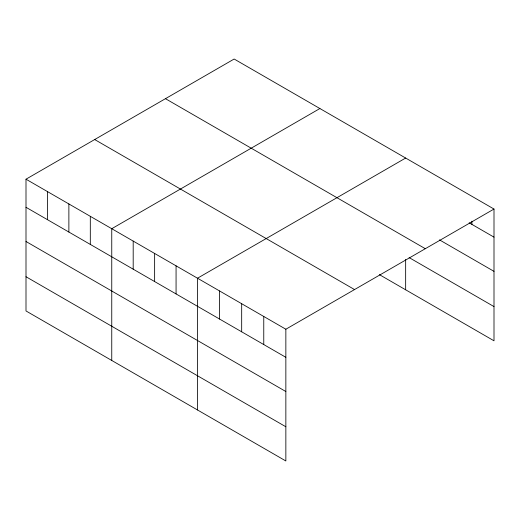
<?xml version="1.0" encoding="UTF-8"?>
<svg xmlns="http://www.w3.org/2000/svg" width="520" height="520" viewBox="0 0 520 520"><rect width="100%" height="100%" fill="white"/><g stroke="black" fill="none" stroke-linecap="round" stroke-linejoin="round"><path stroke-width="0.78" d="M26 179.198L285.851 329.225L285.851 460.974L26 310.954L26 179.198L234.15 59.027L494 209.047L494 340.801L379.373 274.625M319.897 108.531L111.755 228.709L111.755 360.457M405.652 158.041L197.503 278.213L197.503 409.968M285.851 329.225L494 209.047M469.151 222.794L494 237.139M439.472 239.869L494 271.349M165.458 98.683L425.315 248.709M409.103 257.575L494 306.592M94.685 139.542L354.543 289.569M26 207.292L285.851 357.312M26 241.494L285.851 391.521M26 276.744L285.851 426.764M471.913 221.175L471.913 224.386M405.652 259.474L405.652 289.796M263.764 316.472L263.764 344.565M241.677 303.719L241.677 331.812M219.589 290.966L219.589 319.059M176.066 265.837L176.066 293.93M154.629 253.461L154.629 281.554M133.191 241.085L133.191 269.172M90.311 216.327L90.311 244.419M68.874 203.951L68.874 232.044M47.437 191.575L47.437 219.667"/></g></svg>
